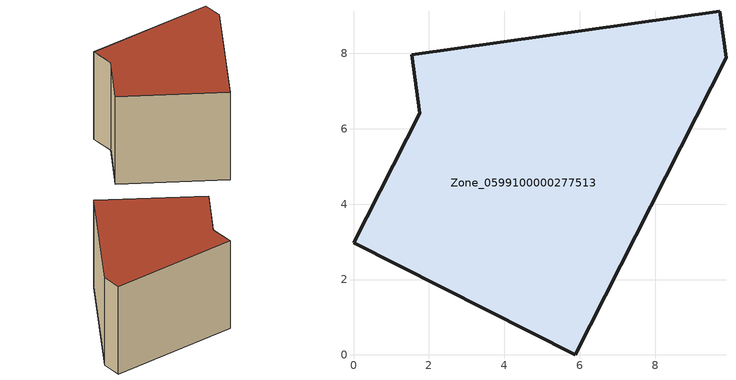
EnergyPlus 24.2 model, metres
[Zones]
Zone_0599100000277513
 floor ground (C_G): 1.55,7.96 9.72,9.12 9.88,7.88 5.88,0 0,2.98 1.76,6.41 z0
 wall outside (C_F): 0,2.98 5.88,0 9.88,7.88 9.72,9.12 1.55,7.96 1.76,6.41 0,2.98 z0:5.81
 roof outside (C_R): 9.72,9.12 1.55,7.96 1.76,6.41 0,2.98 5.88,0 9.88,7.88 z5.81
[BUILDING]
Pand.0599100000277513: North Axis=0; Terrain=City; Loads Convergence Tolerance Value=0.04; Temperature Convergence Tolerance Value=0.4; Solar Distribution=FullExterior; Maximum Number of Warmup Days=25; Minimum Number of Warmup Days=1
[Site:Location]
Rotterdam.The.Hague.AP_ZH_NLD Design_Conditions: Latitude=51.96; Longitude=4.45; Time Zone=1; Elevation=-4.5
[SITE:GROUNDTEMPERATURE:BUILDINGSURFACE]
18, 18, 18, 18, 18, 18, 18, 18, 18, 18, 18, 18
[MATERIAL] Thermal Absorptance=0.9; Solar Absorptance=0.7; Visible Absorptance=0.7
Name | Roughness | Thickness | Conductivity | Density | Specific Heat
G.TI.1975-1991 | MediumSmooth | 0.15 | 0.288461 | 540 | 1210
F.TI.1975-1991 | Rough | 0.3 | 0.230769 | 1920 | 840
R.TI.1975-1991 | MediumRough | 0.2 | 0.153846 | 1500 | 1000
[CONSTRUCTION]
C_G: G.TI.1975-1991
C_F: F.TI.1975-1991
C_R: R.TI.1975-1991
[ZONE]
Zone_0599100000277513: Type=1; Multiplier=1; Ceiling Height=Autocalculate; Volume=Autocalculate; Floor Area=autocalculate; Part of Total Floor Area=Yes
[ZONEINFILTRATION:DESIGNFLOWRATE]
Infil_Zone_0599100000277513: Zone or ZoneList or Space or SpaceList=Zone_0599100000277513; Schedule=AlwaysOn; Design Flow Rate Calculation Method=Flow/Area; Flow Rate per Floor Area=0.003; Constant Term Coefficient=1; Temperature Term Coefficient=0; Velocity Term Coefficient=0; Velocity Squared Term Coefficient=0
[HVACTEMPLATE:ZONE:IDEALLOADSAIRSYSTEM]
Zone_0599100000277513: Maximum Heating Supply Air Temperature=50; Minimum Cooling Supply Air Temperature=13; Maximum Heating Supply Air Humidity Ratio=0.0156; Minimum Cooling Supply Air Humidity Ratio=0.0077; Heating Limit=NoLimit; Cooling Limit=NoLimit; Dehumidification Control Type=ConstantSensibleHeatRatio; Cooling Sensible Heat Ratio=0.7; Dehumidification Setpoint=60; Humidification Control Type=None; Humidification Setpoint=30; Outdoor Air Method=None; Outdoor Air Flow Rate per Person=0.00944; Outdoor Air Flow Rate per Zone Floor Area=0; Outdoor Air Flow Rate per Zone=0; Demand Controlled Ventilation Type=None; Outdoor Air Economizer Type=NoEconomizer; Heat Recovery Type=None; Sensible Heat Recovery Effectiveness=0.7; Latent Heat Recovery Effectiveness=0.65
[ZONECONTROL:THERMOSTAT]
ThermostatControl_Zone_0599100000277513: Zone or ZoneList=Zone_0599100000277513; Control Type Schedule=DualSetpointControlType; Control 1=Thermostat_Zone_0599100000277513; Temperature Difference Between Cutout And Setpoint=0
[THERMOSTATSETPOINT:DUALSETPOINT]
Thermostat_Zone_0599100000277513: Heating Setpoint Temperature Schedule=HeatingSetpoint_Zone_0599100000277513; Cooling Setpoint Temperature Schedule=CoolingSetpoint_Zone_0599100000277513
[SCHEDULE:COMPACT]
HeatingSetpoint_Zone_0599100000277513: Through: 12/31, For: AllDays, Until: 24:00, 21
CoolingSetpoint_Zone_0599100000277513: Through: 12/31, For: AllDays, Until: 24:00, 24
DualSetpointControlType: Through: 12/31, For: AllDays, Until: 24:00, 4
AlwaysOn: Through: 12/31, For: AllDays, Until: 24:00, 1
